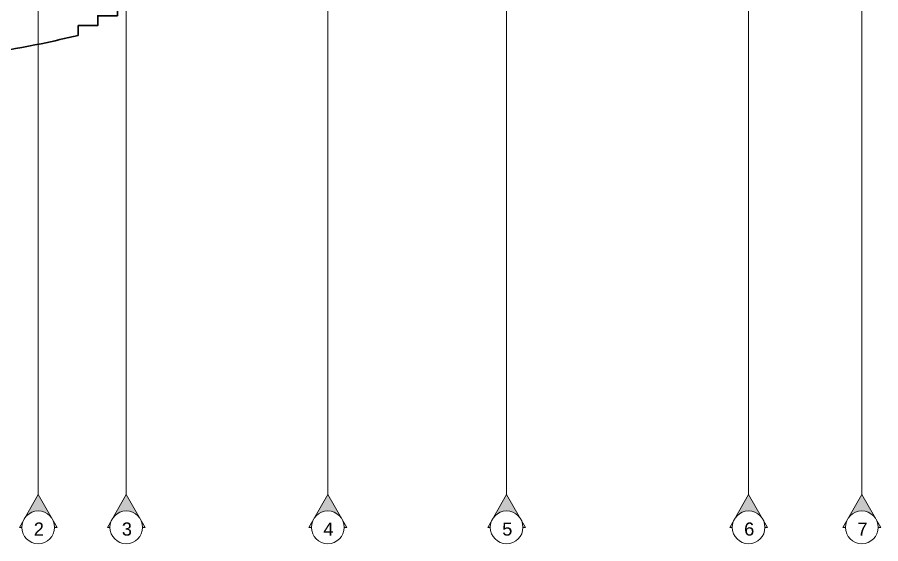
# Model space of a CAD drawing. Header units: millimetres. Extents: x -425671 to 598394, y -194194 to 343585.
# Drawn here: x 45408 to 58603, y 228082 to 236118 of the extents above; entities that cross this region are included whole.
import ezdxf

# ---------------------------------------------------------------- set-up
doc = ezdxf.new("R2010")
doc.units = ezdxf.units.MM
doc.linetypes.add('ACAD_ISO10W100', pattern=[18, 12, -3, 0, -3])
for name, color, linetype, lineweight in [('C TEXT', 30, 'Continuous', 13), ('Centre line', 30, 'Continuous', 9), ('GROUND', 250, 'Continuous', 30)]:
    doc.layers.add(name, color=color, linetype=linetype, lineweight=lineweight)
doc.styles.get("Standard").update_dxf_attribs({"font": 'arial.ttf'})

# ---------------------------------------------------------------- blocks, each defined once
blk = doc.blocks.new('CC')
at = {"layer": 'C TEXT', "linetype": 'Continuous', "ltscale": 500}
h = blk.add_hatch(color=253, dxfattribs=at)
h.dxf.hatch_style = 1
edge = h.paths.add_edge_path()
edge.add_arc((2471483781, 936793033), 250, 180, 240)
edge.add_line((2471483656, 936792817), (2471483281, 936793033))
edge.add_line((2471483281, 936793033), (2471483656, 936793250))
edge.add_arc((2471483781, 936793033), 250, 120, 180)
h = blk.add_hatch(color=253, dxfattribs=at)
h.dxf.hatch_style = 1
h.paths.add_polyline_path([(2471483781, 936792745), (2471483781, 936792783, -0.131652), (2471483656, 936792817)])
h.paths.add_polyline_path([(2471483781, 936793322), (2471483656, 936793250, -0.131652), (2471483781, 936793283)])
for points in [[(2471483281, 936793033), (2471483781, 936793322)], [(2471483781, 936793283), (2471483781, 936793322)], [(2471483281, 936793033), (2471483781, 936792745)], [(2471483781, 936792745), (2471483781, 936792783)]]:
    blk.add_lwpolyline(points, dxfattribs=at)
blk.add_circle((2471483781, 936793033), 250, dxfattribs=at)

msp = doc.modelspace()

# ---------------------------------------------------------------- linework, layer by layer
at = {"layer": 'Centre line', "linetype": 'ACAD_ISO10W100', "ltscale": 0.6}
for p, q in [((45729.018, 228832.337), (45729.044, 260832.337)), ((47074.011, 228832.337), (47074.038, 260832.337)), ((50154.023, 228832.337), (50154.05, 260832.337)), ((52886.511, 228832.337), (52886.538, 260832.337)), ((56584.023, 228832.337), (56584.05, 260832.337)), ((58314.015, 228832.337), (58314.042, 260832.337))]:
    msp.add_line(p, q, dxfattribs=at)
at = {"layer": 'GROUND'}
msp.add_lwpolyline([(47839.03, 236742.316), (47839.03, 236592.316), (47539.03, 236592.316), (47539.03, 236442.316), (47239.03, 236442.316), (47239.03, 236292.316), (46939.03, 236292.316), (46939.03, 236142.316), (46639.03, 236142.316), (46639.03, 235992.316), (46339.03, 235992.316), (46339.03, 235842.316)], dxfattribs=at)
msp.add_spline([(46339.03, 235842.316), (45773.758, 235715.367), (44196.881, 235443.884), (41834.519, 235018.955), (40269.03, 234853.703)], degree=3, dxfattribs=at)

# ---------------------------------------------------------------- block references
at = {"layer": 'C TEXT', "linetype": 'Continuous', "rotation": 270}
for p in [(-936747304.429, 2471712113.135), (-936745959.436, 2471712113.135), (-936742879.424, 2471712113.135), (-936740146.936, 2471712113.135), (-936736449.424, 2471712113.135), (-936734719.432, 2471712113.135)]:
    msp.add_blockref('CC', p, dxfattribs=at)

# ---------------------------------------------------------------- texts
at = {"layer": 'C TEXT', "linetype": 'Continuous', "ltscale": 500, "char_height": 200, "attachment_point": 1}
for s, insert in [('2', (45660.872, 228406.007)), ('3', (47005.865, 228406.007)), ('4', (50085.877, 228406.007)), ('5', (52818.365, 228406.007)), ('6', (56515.877, 228406.007)), ('7', (58245.869, 228406.007))]:
    msp.add_mtext_dynamic_manual_height_columns(s, width=187.8802, gutter_width=12.5, heights=[0], dxfattribs=dict(at, insert=insert))

doc.saveas('drawing.dxf')
